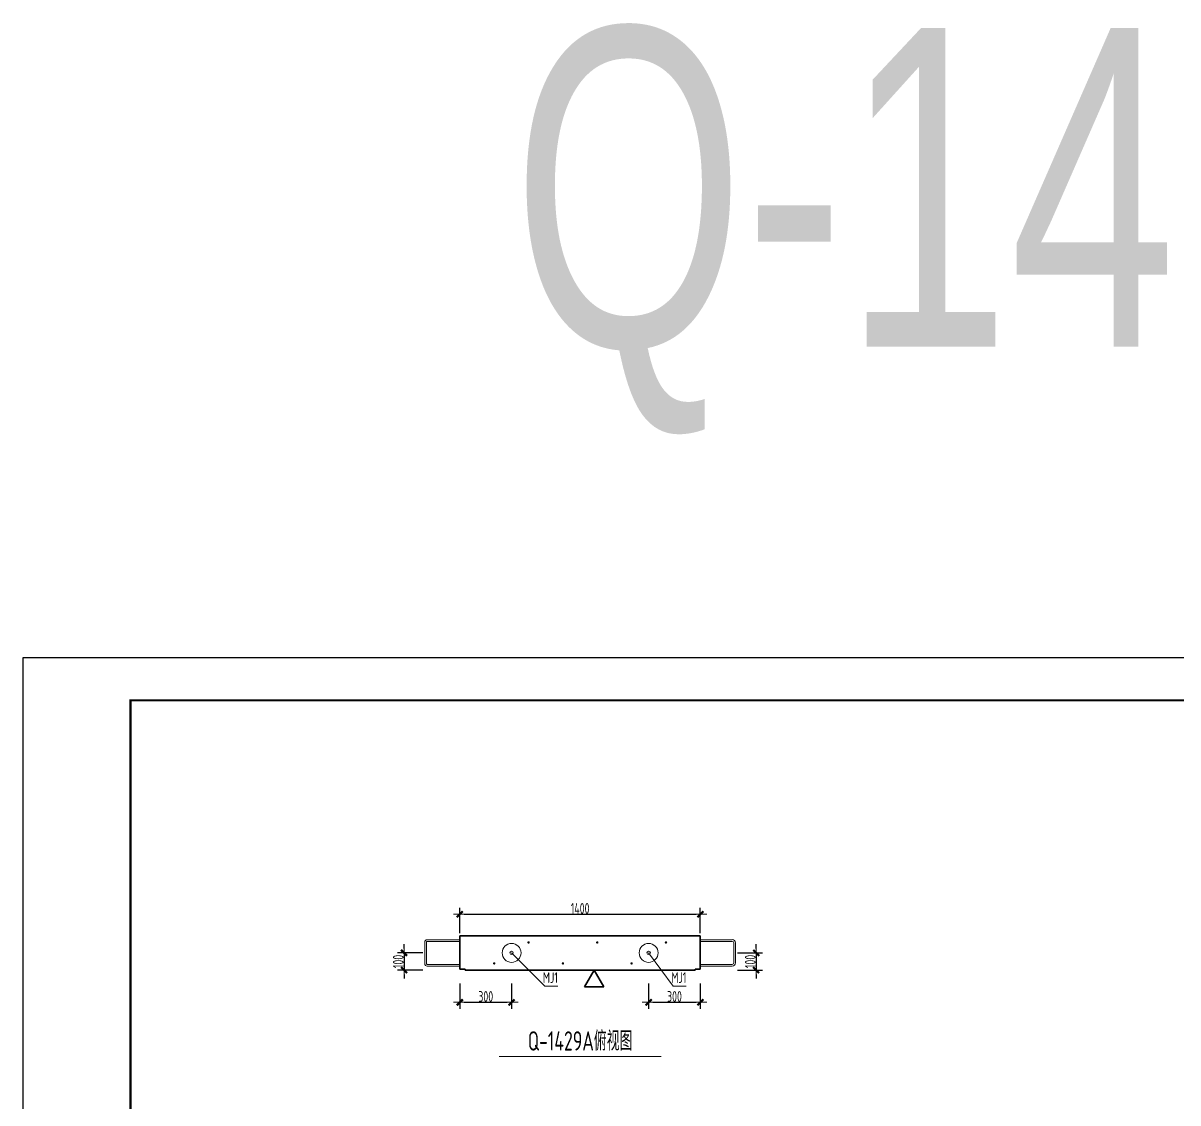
# Model space of a CAD drawing. Extents: x -85320 to 1679916, y -1321939 to 627.
# Drawn here: x 1023540 to 1050439, y -836244 to -811099 of the extents above; entities that cross this region are included whole.
import ezdxf
from ezdxf.enums import TextEntityAlignment as Align

# ---------------------------------------------------------------- set-up
doc = ezdxf.new("R2010")
doc.units = 0
doc.header["$LTSCALE"] = 1000
for name, color, linetype in [('BORDER', 7, 'Continuous'), ('图框文字', 7, 'Continuous'), ('打印线框', 7, 'Continuous'), ('拉模', 7, 'Continuous')]:
    doc.layers.add(name, color=color, linetype=linetype)
for name, color, linetype, lineweight in [('直线', 7, 'Continuous', 18), ('预制墙图名', 7, 'Continuous', 18), ('预制墙埋件', 8, 'Continuous', 18), ('预制墙墙身水平筋', 130, 'Continuous', 18), ('预制墙墙身纵向受力筋', 1, 'Continuous', 18), ('预制墙详图标注', 3, 'Continuous', 18), ('预制墙详图轮廓', 3, 'Continuous', 35)]:
    doc.layers.add(name, color=color, linetype=linetype, lineweight=lineweight)
doc.styles.add('中西文等高字体', font='hztxt_e.shx', dxfattribs={"width": 0.7, "bigfont": 'hbhz.shx'})
doc.styles.add('样式 1', font='yjkeng.shx', dxfattribs={"width": 0.7, "bigfont": 'yjkchn.shx'})
doc.styles.add('样式 2', font='yjkeng.shx', dxfattribs={"width": 0.7, "bigfont": 'yjkchn.shx'})
doc.dimstyles.new('盈建科结构', dxfattribs={"dimscale": 100, "dimtxt": 2.5, "dimasz": 1, "dimexe": 1.5, "dimexo": 0.625, "dimgap": 0.1, "dimtad": 1, "dimdec": 0, "dimrnd": 1, "dimzin": 0, "dimdsep": 46, "dimtxsty": '样式 1', "dimblk": '_yjkbk', "dimblk1": 'ARCHTICK', "dimblk2": 'ARCHTICK', "dimcen": 0.09, "dimadec": 0, "dimazin": 0, "dimtfac": 1, "dimtdec": 4, "dimtix": 1, "dimtmove": 2, "dimatfit": 3, "dimfxl": 1, "dimtolj": 1, "dimtzin": 0, "dimarcsym": 0})

# ---------------------------------------------------------------- blocks, each defined once
blk = doc.blocks.new('_yjkbk')
blk.add_line((-1, 0), (1.5, 0))
blk.add_lwpolyline([(-0.7, -0.7, 0.5, 0.5, 0), (0.7, 0.7, 0.5, 0.5, 0)], format="xyseb")
blk = doc.blocks.new('*D287')
at = {"layer": 'Defpoints', "color": 0, "transparency": 16777216}
for p in [(1032914, -832751), (1032414, -833151), (1032914, -833151)]:
    blk.add_point(p, dxfattribs=at)
at = {"layer": '预制墙详图标注', "color": 0, "lineweight": -2, "transparency": 16777216}
for p, q in [((1032852, -832751), (1032264, -832751)), ((1032414, -832651), (1032414, -832551)), ((1032414, -832751), (1032414, -833151)), ((1032852, -833151), (1032264, -833151)), ((1032414, -833251), (1032414, -833351))]:
    blk.add_line(p, q, dxfattribs=at)
at = {"layer": '预制墙详图标注', "color": 0, "lineweight": -2, "transparency": 16777216, "xscale": 100, "yscale": 100, "zscale": 100}
for p, rotation in [((1032414, -832751), 270), ((1032414, -833151), 90)]:
    blk.add_blockref('_yjkbk', p, dxfattribs=dict(at, rotation=rotation))
at = {"layer": '预制墙详图标注', "color": 0, "transparency": 16777216, "insert": (1032404, -832951), "char_height": 250, "attachment_point": 8, "rotation": 90, "style": '样式 1'}
blk.add_mtext('\\A1;100', dxfattribs=at)
blk = doc.blocks.new('_ArchTick')
at = {"color": 0, "linetype": 'ByBlock', "const_width": 0.4}
blk.add_lwpolyline([(-0.5, -0.5), (0.5, 0.5)], dxfattribs=at)
blk = doc.blocks.new('*D288')
at = {"layer": 'Defpoints', "color": 0, "transparency": 16777216}
for p in [(1040114, -832751), (1040114, -833151), (1040614, -833151)]:
    blk.add_point(p, dxfattribs=at)
at = {"layer": '预制墙详图标注', "color": 0, "lineweight": -2, "transparency": 16777216}
for p, q in [((1040177, -832751), (1040764, -832751)), ((1040614, -832651), (1040614, -832551)), ((1040614, -832751), (1040614, -833151)), ((1040177, -833151), (1040764, -833151)), ((1040614, -833251), (1040614, -833351))]:
    blk.add_line(p, q, dxfattribs=at)
at = {"layer": '预制墙详图标注', "color": 0, "lineweight": -2, "transparency": 16777216, "xscale": 100, "yscale": 100, "zscale": 100}
for p, rotation in [((1040614, -832751), 270), ((1040614, -833151), 90)]:
    blk.add_blockref('_yjkbk', p, dxfattribs=dict(at, rotation=rotation))
at = {"layer": '预制墙详图标注', "color": 0, "transparency": 16777216, "insert": (1040604, -832951), "char_height": 250, "attachment_point": 8, "rotation": 90, "style": '样式 1'}
blk.add_mtext('\\A1;100', dxfattribs=at)
blk = doc.blocks.new('*D289')
at = {"layer": 'Defpoints', "color": 0, "transparency": 16777216}
for p in [(1033714, -833401), (1034918, -833401), (1034918, -833901)]:
    blk.add_point(p, dxfattribs=at)
at = {"layer": '预制墙详图标注', "color": 0, "lineweight": -2, "transparency": 16777216}
for p, q in [((1033714, -833463), (1033714, -834051)), ((1034918, -833463), (1034918, -834051)), ((1033814, -833901), (1034818, -833901))]:
    blk.add_line(p, q, dxfattribs=at)
at = {"layer": '预制墙详图标注', "color": 0, "lineweight": -2, "transparency": 16777216, "xscale": 100, "yscale": 100, "zscale": 100, "rotation": 180}
blk.add_blockref('_yjkbk', (1033714, -833901), dxfattribs=at)
at = {"layer": '预制墙详图标注', "color": 0, "lineweight": -2, "transparency": 16777216, "xscale": 100, "yscale": 100, "zscale": 100}
blk.add_blockref('_yjkbk', (1034918, -833901), dxfattribs=at)
at = {"layer": '预制墙详图标注', "color": 0, "transparency": 16777216, "insert": (1034316, -833891), "char_height": 250, "attachment_point": 8, "style": '样式 1'}
blk.add_mtext('\\A1;300', dxfattribs=at)
blk = doc.blocks.new('*D290')
at = {"layer": 'Defpoints', "color": 0, "transparency": 16777216}
for p in [(1038110, -833401), (1039314, -833401), (1039314, -833901)]:
    blk.add_point(p, dxfattribs=at)
at = {"layer": '预制墙详图标注', "color": 0, "lineweight": -2, "transparency": 16777216}
for p, q in [((1038110, -833463), (1038110, -834051)), ((1039314, -833463), (1039314, -834051)), ((1038210, -833901), (1039214, -833901))]:
    blk.add_line(p, q, dxfattribs=at)
at = {"layer": '预制墙详图标注', "color": 0, "lineweight": -2, "transparency": 16777216, "xscale": 100, "yscale": 100, "zscale": 100, "rotation": 180}
blk.add_blockref('_yjkbk', (1038110, -833901), dxfattribs=at)
at = {"layer": '预制墙详图标注', "color": 0, "lineweight": -2, "transparency": 16777216, "xscale": 100, "yscale": 100, "zscale": 100}
blk.add_blockref('_yjkbk', (1039314, -833901), dxfattribs=at)
at = {"layer": '预制墙详图标注', "color": 0, "transparency": 16777216, "insert": (1038712, -833891), "char_height": 250, "attachment_point": 8, "style": '样式 1'}
blk.add_mtext('\\A1;300', dxfattribs=at)
blk = doc.blocks.new('*D291')
at = {"layer": 'Defpoints', "color": 0, "transparency": 16777216}
for p in [(1039314, -831851), (1033714, -832351), (1039314, -832351)]:
    blk.add_point(p, dxfattribs=at)
at = {"layer": '预制墙详图标注', "color": 0, "lineweight": -2, "transparency": 16777216}
for p, q in [((1033714, -832288), (1033714, -831701)), ((1039314, -832288), (1039314, -831701)), ((1033814, -831851), (1039214, -831851))]:
    blk.add_line(p, q, dxfattribs=at)
at = {"layer": '预制墙详图标注', "color": 0, "lineweight": -2, "transparency": 16777216, "xscale": 100, "yscale": 100, "zscale": 100, "rotation": 180}
blk.add_blockref('_yjkbk', (1033714, -831851), dxfattribs=at)
at = {"layer": '预制墙详图标注', "color": 0, "lineweight": -2, "transparency": 16777216, "xscale": 100, "yscale": 100, "zscale": 100}
blk.add_blockref('_yjkbk', (1039314, -831851), dxfattribs=at)
at = {"layer": '预制墙详图标注', "color": 0, "transparency": 16777216, "insert": (1036514, -831841), "char_height": 250, "attachment_point": 8, "style": '样式 1'}
blk.add_mtext('\\A1;1400', dxfattribs=at)
blk = doc.blocks.new('图框1')
at = {"layer": 'BORDER', "const_width": 50}
blk.add_lwpolyline([(1377779, -823089), (1377779, -783089), (1433679, -783089), (1433679, -823089)], close=True, dxfattribs=at)
blk = doc.blocks.new('闭口左')
at = {"layer": '预制墙墙身水平筋', "color": 4}
for p, q in [((1032894, -832503), (1032894, -832999)), ((1032934, -832503), (1032934, -832999))]:
    blk.add_line(p, q, dxfattribs=at)
at = {"layer": '预制墙墙身水平筋', "lineweight": 18}
for p, q in [((1032954, -832443), (1033714, -832443)), ((1032954, -832443), (1033714, -832443)), ((1032954, -832443), (1033714, -832443)), ((1032954, -832443), (1033714, -832443)), ((1032954, -832443), (1033714, -832443)), ((1032954, -832443), (1033714, -832443)), ((1032954, -832443), (1033714, -832443)), ((1032954, -832443), (1033714, -832443)), ((1032954, -832443), (1033714, -832443)), ((1032954, -832443), (1033714, -832443)), ((1032954, -832443), (1033714, -832443)), ((1032954, -832443), (1033714, -832443)), ((1032954, -832443), (1033714, -832443)), ((1032954, -832443), (1033714, -832443)), ((1032954, -832443), (1033714, -832443)), ((1033714, -832483), (1032954, -832483)), ((1033714, -832483), (1032954, -832483)), ((1033714, -832483), (1032954, -832483)), ((1033714, -832483), (1032954, -832483)), ((1033714, -832483), (1032954, -832483)), ((1033714, -832483), (1032954, -832483)), ((1033714, -832483), (1032954, -832483)), ((1033714, -832483), (1032954, -832483)), ((1033714, -832483), (1032954, -832483)), ((1033714, -832483), (1032954, -832483)), ((1033714, -832483), (1032954, -832483)), ((1033714, -832483), (1032954, -832483)), ((1033714, -832483), (1032954, -832483)), ((1033714, -832483), (1032954, -832483)), ((1033714, -832483), (1032954, -832483)), ((1032954, -833019), (1033714, -833019)), ((1033714, -833059), (1032954, -833059))]:
    blk.add_line(p, q, dxfattribs=at)
for centre, radius, start, end in [((1032954, -832503), 60, 90, 180), ((1032954, -832503), 60, 90, 180), ((1032954, -832503), 60, 90, 180), ((1032954, -832503), 60, 90, 180), ((1032954, -832503), 60, 90, 180), ((1032954, -832503), 60, 90, 180), ((1032954, -832503), 60, 90, 180), ((1032954, -832503), 60, 90, 180), ((1032954, -832503), 60, 90, 180), ((1032954, -832503), 60, 90, 180), ((1032954, -832503), 60, 90, 180), ((1032954, -832503), 60, 90, 180), ((1032954, -832503), 60, 90, 180), ((1032954, -832503), 60, 90, 180), ((1032954, -832503), 20, 90, 180), ((1032954, -832503), 20, 90, 180), ((1032954, -832503), 20, 90, 180), ((1032954, -832503), 20, 90, 180), ((1032954, -832503), 20, 90, 180), ((1032954, -832503), 20, 90, 180), ((1032954, -832503), 20, 90, 180), ((1032954, -832503), 20, 90, 180), ((1032954, -832503), 20, 90, 180), ((1032954, -832503), 20, 90, 180), ((1032954, -832503), 20, 90, 180), ((1032954, -832503), 20, 90, 180), ((1032954, -832503), 20, 90, 180), ((1032954, -832503), 20, 90, 180), ((1032954, -832999), 60, 180, 270), ((1032954, -832999), 20, 180, 270)]:
    blk.add_arc(centre, radius, start, end, dxfattribs=at)
blk = doc.blocks.new('闭口右')
at = {"layer": '预制墙墙身水平筋', "lineweight": 18}
for p, q in [((1039314, -832443), (1040058, -832443)), ((1039314, -832443), (1040058, -832443)), ((1039314, -832443), (1040058, -832443)), ((1039314, -832443), (1040058, -832443)), ((1039314, -832443), (1040058, -832443)), ((1039314, -832443), (1040058, -832443)), ((1039314, -832443), (1040058, -832443)), ((1039314, -832443), (1040058, -832443)), ((1039314, -832443), (1040058, -832443)), ((1039314, -832443), (1040058, -832443)), ((1039314, -832443), (1040058, -832443)), ((1039314, -832443), (1040058, -832443)), ((1039314, -832443), (1040058, -832443)), ((1039314, -832443), (1040058, -832443)), ((1039314, -832443), (1040058, -832443)), ((1040058, -832483), (1039314, -832483)), ((1040058, -832483), (1039314, -832483)), ((1040058, -832483), (1039314, -832483)), ((1040058, -832483), (1039314, -832483)), ((1040058, -832483), (1039314, -832483)), ((1040058, -832483), (1039314, -832483)), ((1040058, -832483), (1039314, -832483)), ((1040058, -832483), (1039314, -832483)), ((1040058, -832483), (1039314, -832483)), ((1040058, -832483), (1039314, -832483)), ((1040058, -832483), (1039314, -832483)), ((1040058, -832483), (1039314, -832483)), ((1040058, -832483), (1039314, -832483)), ((1040058, -832483), (1039314, -832483)), ((1040058, -832483), (1039314, -832483)), ((1040094, -832548), (1040094, -832519)), ((1040094, -832548), (1040094, -832519)), ((1040094, -832548), (1040094, -832519)), ((1040094, -832548), (1040094, -832519)), ((1040094, -832548), (1040094, -832519)), ((1040094, -832548), (1040094, -832519)), ((1040094, -832548), (1040094, -832519)), ((1040094, -832548), (1040094, -832519)), ((1040094, -832548), (1040094, -832519)), ((1040094, -832548), (1040094, -832519)), ((1040094, -832548), (1040094, -832519)), ((1040094, -832548), (1040094, -832519)), ((1040094, -832548), (1040094, -832519)), ((1040094, -832548), (1040094, -832519)), ((1040094, -832548), (1040094, -832519)), ((1040134, -832519), (1040134, -832548)), ((1040134, -832519), (1040134, -832548)), ((1040134, -832519), (1040134, -832548)), ((1040134, -832519), (1040134, -832548)), ((1040134, -832519), (1040134, -832548)), ((1040134, -832519), (1040134, -832548)), ((1040134, -832519), (1040134, -832548)), ((1040134, -832519), (1040134, -832548)), ((1040134, -832519), (1040134, -832548)), ((1040134, -832519), (1040134, -832548)), ((1040134, -832519), (1040134, -832548)), ((1040134, -832519), (1040134, -832548)), ((1040134, -832519), (1040134, -832548)), ((1040134, -832519), (1040134, -832548)), ((1040134, -832519), (1040134, -832548)), ((1039314, -833019), (1040058, -833019)), ((1039314, -833019), (1040058, -833019)), ((1039314, -833019), (1040058, -833019)), ((1039314, -833019), (1040058, -833019)), ((1039314, -833019), (1040058, -833019)), ((1039314, -833019), (1040058, -833019)), ((1039314, -833019), (1040058, -833019)), ((1039314, -833019), (1040058, -833019)), ((1039314, -833019), (1040058, -833019)), ((1039314, -833019), (1040058, -833019)), ((1039314, -833019), (1040058, -833019)), ((1039314, -833019), (1040058, -833019)), ((1039314, -833019), (1040058, -833019)), ((1039314, -833019), (1040058, -833019)), ((1039314, -833019), (1040058, -833019)), ((1040058, -833059), (1039314, -833059))]:
    blk.add_line(p, q, dxfattribs=at)
at = {"layer": '预制墙墙身水平筋', "color": 4}
for p, q in [((1040094, -832519), (1040094, -832982)), ((1040134, -832519), (1040134, -832982))]:
    blk.add_line(p, q, dxfattribs=at)
at = {"layer": '预制墙墙身水平筋', "lineweight": 18}
for centre, radius, start, end in [((1040058, -832519), 76.6, 360, 90), ((1040058, -832519), 76.6, 360, 90), ((1040058, -832519), 76.6, 360, 90), ((1040058, -832519), 76.6, 360, 90), ((1040058, -832519), 76.6, 360, 90), ((1040058, -832519), 76.6, 360, 90), ((1040058, -832519), 76.6, 360, 90), ((1040058, -832519), 76.6, 360, 90), ((1040058, -832519), 76.6, 360, 90), ((1040058, -832519), 76.6, 360, 90), ((1040058, -832519), 76.6, 360, 90), ((1040058, -832519), 76.6, 360, 90), ((1040058, -832519), 76.6, 360, 90), ((1040058, -832519), 76.6, 360, 90), ((1040058, -832519), 36.6, 360, 90), ((1040058, -832519), 36.6, 360, 90), ((1040058, -832519), 36.6, 360, 90), ((1040058, -832519), 36.6, 360, 90), ((1040058, -832519), 36.6, 360, 90), ((1040058, -832519), 36.6, 360, 90), ((1040058, -832519), 36.6, 360, 90), ((1040058, -832519), 36.6, 360, 90), ((1040058, -832519), 36.6, 360, 90), ((1040058, -832519), 36.6, 360, 90), ((1040058, -832519), 36.6, 360, 90), ((1040058, -832519), 36.6, 360, 90), ((1040058, -832519), 36.6, 360, 90), ((1040058, -832519), 36.6, 360, 90), ((1040058, -832982), 36.6, 270, 0), ((1040058, -832982), 76.6, 270, 0), ((1040058, -832982), 36.6, 270, 0), ((1040058, -832982), 76.6, 270, 0), ((1040058, -832982), 36.6, 270, 0), ((1040058, -832982), 76.6, 270, 0), ((1040058, -832982), 36.6, 270, 0), ((1040058, -832982), 76.6, 270, 0), ((1040058, -832982), 36.6, 270, 0), ((1040058, -832982), 76.6, 270, 0), ((1040058, -832982), 36.6, 270, 0), ((1040058, -832982), 76.6, 270, 0), ((1040058, -832982), 36.6, 270, 0), ((1040058, -832982), 76.6, 270, 0), ((1040058, -832982), 36.6, 270, 0), ((1040058, -832982), 76.6, 270, 0), ((1040058, -832982), 36.6, 270, 0), ((1040058, -832982), 76.6, 270, 0), ((1040058, -832982), 36.6, 270, 0), ((1040058, -832982), 76.6, 270, 0), ((1040058, -832982), 36.6, 270, 0), ((1040058, -832982), 76.6, 270, 0), ((1040058, -832982), 36.6, 270, 0), ((1040058, -832982), 76.6, 270, 0), ((1040058, -832982), 36.6, 270, 0), ((1040058, -832982), 76.6, 270, 0), ((1040058, -832982), 36.6, 270, 0), ((1040058, -832982), 76.6, 270, 0)]:
    blk.add_arc(centre, radius, start, end, dxfattribs=at)

msp = doc.modelspace()

# ---------------------------------------------------------------- linework, layer by layer
at = {"layer": '打印线框', "color": 1}
msp.add_lwpolyline([(1023539.778, -867870.962), (1023539.778, -825870.962), (1082939.778, -825870.962), (1082939.778, -867870.962)], close=True, dxfattribs=at)
at = {"layer": '直线', "lineweight": 18}
for points in [[(1034918.371, -832750.848), (1035693.371, -833525.848), (1035996.255, -833525.848)], [(1038110.371, -832750.848), (1038685.371, -833525.848), (1038988.255, -833525.848)]]:
    msp.add_lwpolyline(points, dxfattribs=at)
at = {"layer": '预制墙图名', "lineweight": 18}
msp.add_line((1034625.111, -835160.848), (1038403.63, -835160.848), dxfattribs=at)
at = {"layer": '预制墙埋件', "lineweight": 18}
for centre, radius in [((1034918.371, -832750.848), 220), ((1034918.371, -832750.848), 40), ((1038110.371, -832750.848), 220), ((1038110.371, -832750.848), 40)]:
    msp.add_circle(centre, radius, dxfattribs=at)
at = {"layer": '预制墙墙身水平筋', "lineweight": 18}
for p, q in [((1033714.371, -832442.848), (1033714.371, -832482.848)), ((1033714.371, -832442.848), (1033714.371, -832482.848)), ((1033714.371, -832442.848), (1033714.371, -832482.848)), ((1033714.371, -832442.848), (1033714.371, -832482.848)), ((1033714.371, -832442.848), (1033714.371, -832482.848)), ((1033714.371, -832442.848), (1033714.371, -832482.848)), ((1033714.371, -832442.848), (1033714.371, -832482.848)), ((1033714.371, -832442.848), (1033714.371, -832482.848)), ((1033714.371, -832442.848), (1033714.371, -832482.848)), ((1033714.371, -832442.848), (1033714.371, -832482.848)), ((1033714.371, -832442.848), (1033714.371, -832482.848)), ((1033714.371, -832442.848), (1033714.371, -832482.848)), ((1033714.371, -832442.848), (1033714.371, -832482.848)), ((1033714.371, -832442.848), (1033714.371, -832482.848)), ((1033714.371, -832442.848), (1033714.371, -832482.848)), ((1039314.371, -832482.848), (1039314.371, -832442.848)), ((1039314.371, -832482.848), (1039314.371, -832442.848)), ((1039314.371, -832482.848), (1039314.371, -832442.848)), ((1039314.371, -832482.848), (1039314.371, -832442.848)), ((1039314.371, -832482.848), (1039314.371, -832442.848)), ((1039314.371, -832482.848), (1039314.371, -832442.848)), ((1039314.371, -832482.848), (1039314.371, -832442.848)), ((1039314.371, -832482.848), (1039314.371, -832442.848)), ((1039314.371, -832482.848), (1039314.371, -832442.848)), ((1039314.371, -832482.848), (1039314.371, -832442.848)), ((1039314.371, -832482.848), (1039314.371, -832442.848)), ((1039314.371, -832482.848), (1039314.371, -832442.848)), ((1039314.371, -832482.848), (1039314.371, -832442.848)), ((1039314.371, -832482.848), (1039314.371, -832442.848)), ((1039314.371, -832482.848), (1039314.371, -832442.848)), ((1032894.371, -832998.848), (1032894.371, -832958.848)), ((1032894.371, -832998.848), (1032894.371, -832958.848)), ((1032894.371, -832998.848), (1032894.371, -832958.848)), ((1032894.371, -832998.848), (1032894.371, -832958.848)), ((1032894.371, -832998.848), (1032894.371, -832958.848)), ((1032894.371, -832998.848), (1032894.371, -832958.848)), ((1032894.371, -832998.848), (1032894.371, -832958.848)), ((1032894.371, -832998.848), (1032894.371, -832958.848)), ((1032894.371, -832998.848), (1032894.371, -832958.848)), ((1032894.371, -832998.848), (1032894.371, -832958.848)), ((1032894.371, -832998.848), (1032894.371, -832958.848)), ((1032894.371, -832998.848), (1032894.371, -832958.848)), ((1032894.371, -832998.848), (1032894.371, -832958.848)), ((1032894.371, -832998.848), (1032894.371, -832958.848)), ((1032894.371, -832998.848), (1032894.371, -832958.848)), ((1032934.371, -832958.848), (1032934.371, -832998.848)), ((1032934.371, -832958.848), (1032934.371, -832998.848)), ((1032934.371, -832958.848), (1032934.371, -832998.848)), ((1032934.371, -832958.848), (1032934.371, -832998.848)), ((1032934.371, -832958.848), (1032934.371, -832998.848)), ((1032934.371, -832958.848), (1032934.371, -832998.848)), ((1032934.371, -832958.848), (1032934.371, -832998.848)), ((1032934.371, -832958.848), (1032934.371, -832998.848)), ((1032934.371, -832958.848), (1032934.371, -832998.848)), ((1032934.371, -832958.848), (1032934.371, -832998.848)), ((1032934.371, -832958.848), (1032934.371, -832998.848)), ((1032934.371, -832958.848), (1032934.371, -832998.848)), ((1032934.371, -832958.848), (1032934.371, -832998.848)), ((1032934.371, -832958.848), (1032934.371, -832998.848)), ((1032934.371, -832958.848), (1032934.371, -832998.848)), ((1032954.371, -833018.848), (1033714.371, -833018.848)), ((1032954.371, -833018.848), (1033714.371, -833018.848)), ((1032954.371, -833018.848), (1033714.371, -833018.848)), ((1032954.371, -833018.848), (1033714.371, -833018.848)), ((1032954.371, -833018.848), (1033714.371, -833018.848)), ((1032954.371, -833018.848), (1033714.371, -833018.848)), ((1032954.371, -833018.848), (1033714.371, -833018.848)), ((1032954.371, -833018.848), (1033714.371, -833018.848)), ((1032954.371, -833018.848), (1033714.371, -833018.848)), ((1032954.371, -833018.848), (1033714.371, -833018.848)), ((1032954.371, -833018.848), (1033714.371, -833018.848)), ((1032954.371, -833018.848), (1033714.371, -833018.848)), ((1032954.371, -833018.848), (1033714.371, -833018.848)), ((1032954.371, -833018.848), (1033714.371, -833018.848)), ((1033714.371, -833018.848), (1033714.371, -833058.848)), ((1033714.371, -833018.848), (1033714.371, -833058.848)), ((1033714.371, -833018.848), (1033714.371, -833058.848)), ((1033714.371, -833018.848), (1033714.371, -833058.848)), ((1033714.371, -833018.848), (1033714.371, -833058.848)), ((1033714.371, -833018.848), (1033714.371, -833058.848)), ((1033714.371, -833018.848), (1033714.371, -833058.848)), ((1033714.371, -833018.848), (1033714.371, -833058.848)), ((1033714.371, -833018.848), (1033714.371, -833058.848)), ((1033714.371, -833018.848), (1033714.371, -833058.848)), ((1033714.371, -833018.848), (1033714.371, -833058.848)), ((1033714.371, -833018.848), (1033714.371, -833058.848)), ((1033714.371, -833018.848), (1033714.371, -833058.848)), ((1033714.371, -833018.848), (1033714.371, -833058.848)), ((1033714.371, -833018.848), (1033714.371, -833058.848)), ((1039314.371, -833058.848), (1039314.371, -833018.848)), ((1039314.371, -833058.848), (1039314.371, -833018.848)), ((1039314.371, -833058.848), (1039314.371, -833018.848)), ((1039314.371, -833058.848), (1039314.371, -833018.848)), ((1039314.371, -833058.848), (1039314.371, -833018.848)), ((1039314.371, -833058.848), (1039314.371, -833018.848)), ((1039314.371, -833058.848), (1039314.371, -833018.848)), ((1039314.371, -833058.848), (1039314.371, -833018.848)), ((1039314.371, -833058.848), (1039314.371, -833018.848)), ((1039314.371, -833058.848), (1039314.371, -833018.848)), ((1039314.371, -833058.848), (1039314.371, -833018.848)), ((1039314.371, -833058.848), (1039314.371, -833018.848)), ((1039314.371, -833058.848), (1039314.371, -833018.848)), ((1039314.371, -833058.848), (1039314.371, -833018.848)), ((1039314.371, -833058.848), (1039314.371, -833018.848)), ((1033714.371, -833058.848), (1032954.371, -833058.848)), ((1033714.371, -833058.848), (1032954.371, -833058.848)), ((1033714.371, -833058.848), (1032954.371, -833058.848)), ((1033714.371, -833058.848), (1032954.371, -833058.848)), ((1033714.371, -833058.848), (1032954.371, -833058.848)), ((1033714.371, -833058.848), (1032954.371, -833058.848)), ((1033714.371, -833058.848), (1032954.371, -833058.848)), ((1033714.371, -833058.848), (1032954.371, -833058.848)), ((1033714.371, -833058.848), (1032954.371, -833058.848)), ((1033714.371, -833058.848), (1032954.371, -833058.848)), ((1033714.371, -833058.848), (1032954.371, -833058.848)), ((1033714.371, -833058.848), (1032954.371, -833058.848)), ((1033714.371, -833058.848), (1032954.371, -833058.848)), ((1033714.371, -833058.848), (1032954.371, -833058.848)), ((1040057.807, -833058.848), (1039314.371, -833058.848)), ((1040057.807, -833058.848), (1039314.371, -833058.848)), ((1040057.807, -833058.848), (1039314.371, -833058.848)), ((1040057.807, -833058.848), (1039314.371, -833058.848)), ((1040057.807, -833058.848), (1039314.371, -833058.848)), ((1040057.807, -833058.848), (1039314.371, -833058.848)), ((1040057.807, -833058.848), (1039314.371, -833058.848)), ((1040057.807, -833058.848), (1039314.371, -833058.848)), ((1040057.807, -833058.848), (1039314.371, -833058.848)), ((1040057.807, -833058.848), (1039314.371, -833058.848)), ((1040057.807, -833058.848), (1039314.371, -833058.848)), ((1040057.807, -833058.848), (1039314.371, -833058.848)), ((1040057.807, -833058.848), (1039314.371, -833058.848)), ((1040057.807, -833058.848), (1039314.371, -833058.848))]:
    msp.add_line(p, q, dxfattribs=at)
for radius in [60, 60, 60, 60, 60, 60, 60, 60, 60, 60, 60, 60, 60, 20, 20, 20, 20, 20, 20, 20, 20, 20, 20, 20, 20, 20]:
    msp.add_arc((1032954.371, -832998.848), radius, 179.9999995, 270.0000005, dxfattribs=at)
at = {"layer": '预制墙墙身纵向受力筋', "lineweight": 18, "const_width": 28}
for points in [[(1035328.371, -832506.848, 1), (1035300.371, -832506.848, 1)], [(1036928.371, -832506.848, 1), (1036900.371, -832506.848, 1)], [(1038528.371, -832506.848, 1), (1038500.371, -832506.848, 1)], [(1034528.371, -832994.848, 1), (1034500.371, -832994.848, 1)], [(1036128.371, -832994.848, 1), (1036100.371, -832994.848, 1)], [(1037728.371, -832994.848, 1), (1037700.371, -832994.848, 1)]]:
    msp.add_lwpolyline(points, format="xyb", close=True, dxfattribs=at)
at = {"layer": '预制墙详图标注', "lineweight": 35}
for p, q in [((1036843.371, -833150.848), (1036618.371, -833540.56)), ((1036843.371, -833150.848), (1037068.371, -833540.56)), ((1036618.371, -833540.56), (1037068.371, -833540.56))]:
    msp.add_line(p, q, dxfattribs=at)
at = {"layer": '预制墙详图轮廓', "lineweight": 35}
for p, q in [((1033714.371, -832350.848), (1039314.371, -832350.848)), ((1033714.371, -833130.848), (1033714.371, -832350.848)), ((1039314.371, -832350.848), (1039314.371, -833130.848)), ((1033834.371, -833130.848), (1033714.371, -833130.848)), ((1033834.371, -833150.848), (1033834.371, -833130.848)), ((1033834.371, -833150.848), (1039194.371, -833150.848)), ((1039314.371, -833130.848), (1039194.371, -833130.848)), ((1039194.371, -833130.848), (1039194.371, -833150.848))]:
    msp.add_line(p, q, dxfattribs=at)

# ---------------------------------------------------------------- block references
at = {"layer": '拉模', "color": 3}
msp.add_blockref('图框1', (-351739.171, -43782.267), dxfattribs=at)
at = {"layer": '预制墙墙身水平筋', "color": 4}
for name in ['闭口左', '闭口右']:
    msp.add_blockref(name, (0, 0), dxfattribs=at)

# ---------------------------------------------------------------- texts
at = {"layer": '图框文字', "color": 2, "style": '中西文等高字体', "width": 0.7}
msp.add_text('Q-1429A', height=7425, dxfattribs=at).set_placement((1034939.514, -818634.586))
at = {"layer": '直线', "linetype": 'Continuous', "style": '样式 1', "width": 0.7}
for p in [(1035996.255, -833525.848), (1038988.255, -833525.848)]:
    msp.add_text('MJ1', height=250, dxfattribs=at).set_placement(p, align=Align.BOTTOM_RIGHT)
at = {"layer": '预制墙图名', "linetype": 'Continuous', "style": '样式 2', "width": 0.7}
msp.add_text('Q-1429A俯视图', height=450, dxfattribs=at).set_placement((1036514.371, -835160.848), align=Align.BOTTOM_CENTER)

# ---------------------------------------------------------------- dimensions: what is measured, and where the dimension line sits
at = {"layer": '预制墙详图标注'}
for p1, p2, distance, picture, middle in [((1033714.371, -832350.848), (1039314.371, -832350.848), 500, '*D291', (1036514.371, -831715.848)), ((1032914.371, -832750.848), (1032914.371, -833150.848), -500, '*D287', (1032279.371, -832950.848)), ((1040114.371, -832750.848), (1040114.371, -833150.848), 500, '*D288', (1040479.371, -832950.848)), ((1033714.371, -833400.848), (1034918.371, -833400.848), -500, '*D289', (1034316.371, -833765.848)), ((1038110.371, -833400.848), (1039314.371, -833400.848), -500, '*D290', (1038712.371, -833765.848))]:
    dim = msp.add_aligned_dim(p1=p1, p2=p2, distance=distance, dimstyle='盈建科结构', override={"dimscale": 100, "dimtxt": 2.5, "dimasz": 1, "dimexe": 1.5, "dimexo": 0.625, "dimgap": 0.1, "dimtad": 1, "dimlfac": 0.25, "dimrnd": 5, "dimdle": 0, "dimtix": 1, "dimfxlon": 0}, dxfattribs=at)
    dim.commit()
    dim.dimension.update_dxf_attribs({"geometry": picture, "text_midpoint": middle})

doc.saveas('drawing.dxf')
